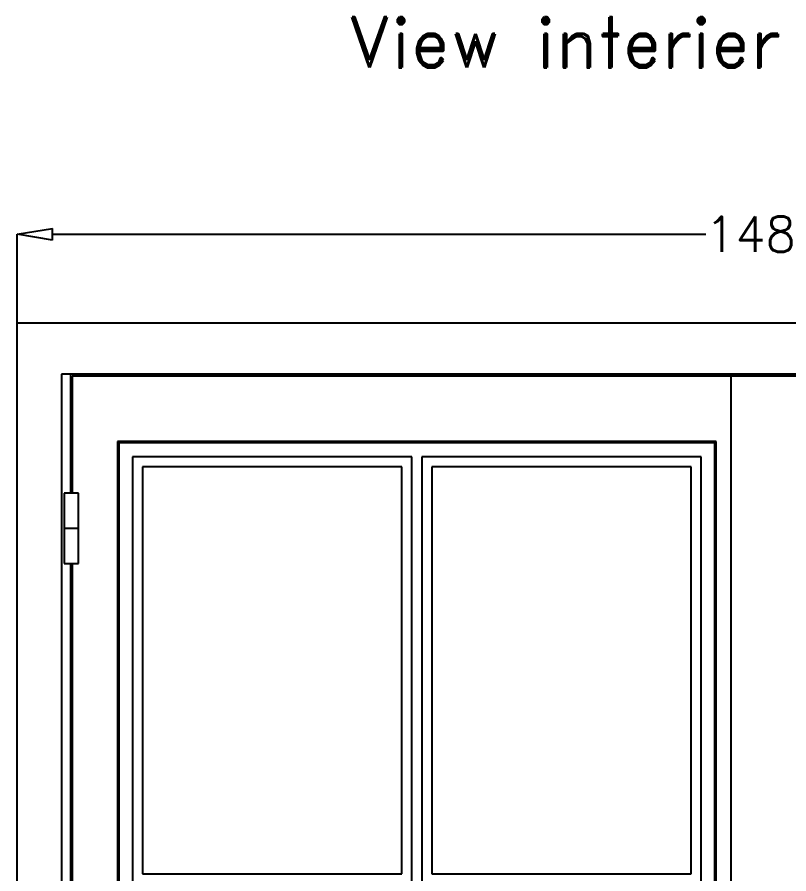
# Model space of a CAD drawing. Header units: millimetres. Extents: x 2806 to 10642, y -276 to 6064.
# Drawn here: x 5314 to 6079, y 5213 to 6064 of the extents above; entities that cross this region are included whole.
import ezdxf
from ezdxf.enums import TextEntityAlignment as Align

# ---------------------------------------------------------------- set-up
doc = ezdxf.new("R2010")
doc.units = ezdxf.units.MM
doc.layers.get('0').update_dxf_attribs({"color": 250})
doc.layers.add('dim', color=7, linetype='Continuous')
doc.layers.add('txt', color=189, linetype='Continuous')
doc.styles.add('ROMAND', font='romand.shx')
doc.styles.add('romans', font='romans.shx')
doc.dimstyles.new('ECH1-1 objet', dxfattribs={"dimtxt": 35, "dimasz": 35, "dimexe": 0.18, "dimexo": 0, "dimgap": 0.09, "dimtad": 0, "dimdec": 8, "dimdsep": 46, "dimtxsty": 'romans', "dimblk1": 'CLOSEDBLANK', "dimblk2": 'CLOSEDBLANK', "dimsah": 1, "dimcen": 1, "dimclrd": 9, "dimclre": 9, "dimclrt": 6, "dimadec": 0, "dimazin": 0, "dimtfac": 1, "dimtdec": 8, "dimtofl": 0, "dimtmove": 0, "dimatfit": 3, "dimldrblk": 'CLOSEDBLANK', "dimfxl": 1, "dimtolj": 1, "dimtzin": 0, "dimarcsym": 0})

# ---------------------------------------------------------------- blocks, each defined once
blk = doc.blocks.new('_ClosedBlank')
at = {"color": 0, "linetype": 'ByBlock', "lineweight": -2}
for p, q in [((-1, 0.167), (0, 0)), ((-1, 0.167), (-1, -0.167)), ((0, 0), (-1, -0.167))]:
    blk.add_line(p, q, dxfattribs=at)
blk = doc.blocks.new('*D44')
at = {"layer": 'Defpoints', "color": 0, "transparency": 16777216}
for p in [(6798.78, 5848.3), (5313.78, 5760.47), (6798.78, 5760.47)]:
    blk.add_point(p, dxfattribs=at)
at = {"layer": 'dim', "color": 9, "lineweight": -2, "transparency": 16777216}
for p, q in [((5313.78, 5760.47), (5313.78, 5848.48)), ((5348.78, 5848.3), (5997.03, 5848.3)), ((6763.78, 5848.3), (6115.54, 5848.3)), ((6798.78, 5760.47), (6798.78, 5848.48))]:
    blk.add_line(p, q, dxfattribs=at)
at = {"layer": 'dim', "color": 9, "lineweight": -2, "transparency": 16777216, "xscale": 35, "yscale": 35, "zscale": 35, "rotation": 180}
blk.add_blockref('_ClosedBlank', (5313.78, 5848.3), dxfattribs=at)
at = {"layer": 'dim', "color": 9, "lineweight": -2, "transparency": 16777216, "xscale": 35, "yscale": 35, "zscale": 35}
blk.add_blockref('_ClosedBlank', (6798.78, 5848.3), dxfattribs=at)
at = {"layer": 'dim', "color": 6, "transparency": 16777216, "insert": (6056.28, 5848.3), "char_height": 35, "attachment_point": 5, "style": 'romans'}
blk.add_mtext('\\A1;1485', dxfattribs=at)

msp = doc.modelspace()

# ---------------------------------------------------------------- linework, layer by layer
for p, q in [((5313.78495735, 5760.47325006), (6798.78495735, 5760.47325006)), ((5313.78495735, 3324.47325006), (5313.78495735, 5760.47325006)), ((6754.78495735, 5709.47325006), (5357.78495735, 5709.47325006)), ((5357.78495735, 5709.47325006), (5357.78495735, 3384.47325006)), ((5366.78495735, 5709.47325006), (5366.78495735, 5591.47325006)), ((6744.28495735, 5707.47325006), (5368.28495735, 5707.47325006)), ((5368.28495735, 5707.47325006), (5368.28495735, 5591.47325006)), ((6022.28495735, 3387.47325006), (6022.28495735, 5707.47325006)), ((6007.28495735, 5642.47325006), (5413.28495735, 5642.47325006)), ((5413.28495735, 5642.47325006), (5413.28495735, 3452.47325006)), ((6006.03495735, 5641.22325006), (5414.53495735, 5641.22325006)), ((5414.53495735, 5641.22325006), (5414.53495735, 3453.72325006)), ((6006.03495735, 3453.72325006), (6006.03495735, 5641.22325006)), ((6007.28495735, 3452.47325006), (6007.28495735, 5642.47325006)), ((5705.28495735, 5627.47325006), (5428.28495735, 5627.47325006)), ((5428.28495735, 5627.47325006), (5428.28495735, 5203.47325006)), ((5705.28495735, 5203.47325006), (5705.28495735, 5627.47325006)), ((5992.28495735, 5627.47325006), (5715.28495735, 5627.47325006)), ((5715.28495735, 5627.47325006), (5715.28495735, 5203.47325006)), ((5992.28495735, 5203.47325006), (5992.28495735, 5627.47325006)), ((5695.28495735, 5617.47325006), (5438.28495735, 5617.47325006)), ((5438.28495735, 5617.47325006), (5438.28495735, 5213.47325006)), ((5695.28495735, 5213.47325006), (5695.28495735, 5617.47325006)), ((5982.28495735, 5617.47325006), (5725.28495735, 5617.47325006)), ((5725.28495735, 5617.47325006), (5725.28495735, 5213.47325006)), ((5982.28495735, 5213.47325006), (5982.28495735, 5617.47325006)), ((5374.53495735, 5591.47325006), (5360.53495735, 5591.47325006)), ((5360.53495735, 5591.47325006), (5360.53495735, 5521.47325006)), ((5374.53495735, 5521.47325006), (5374.53495735, 5591.47325006)), ((5360.53495735, 5556.47325006), (5374.53495735, 5556.47325006)), ((5360.53495735, 5521.47325006), (5374.53495735, 5521.47325006)), ((5366.78495735, 5521.47325006), (5366.78495735, 4918.47325006)), ((5368.28495735, 5521.47325006), (5368.28495735, 4918.47325006)), ((5438.28495735, 5213.47325006), (5695.28495735, 5213.47325006)), ((5725.28495735, 5213.47325006), (5982.28495735, 5213.47325006))]:
    msp.add_line(p, q)

# ---------------------------------------------------------------- texts
at = {"layer": 'txt', "style": 'ROMAND'}
msp.add_text('View interier', height=50, dxfattribs=at).set_placement((5856.28495735, 6013.77110727), align=Align.CENTER)

# ---------------------------------------------------------------- dimensions: what is measured, and where the dimension line sits
at = {"layer": 'dim'}
dim = msp.add_linear_dim(base=(6798.78495735, 5848.3049960914), p1=(5313.78495735, 5760.4732500605), p2=(6798.78495735, 5760.4732500605), dimstyle='ECH1-1 objet', dxfattribs=at)
dim.commit()
dim.dimension.update_dxf_attribs({"geometry": '*D44', "text_midpoint": (6056.28495735, 5848.3049960914)})

doc.saveas('drawing.dxf')
